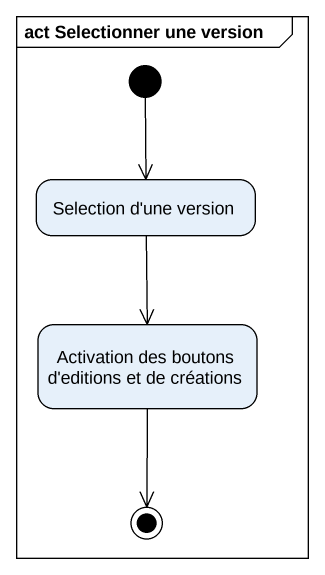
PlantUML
@startuml
mainframe act Selectionner une version
hide empty description
state "Selection d'une version" as Selection_d_une_version
state "Activation des boutons d'editions et de créations" as Activation_des_boutons_d
[*] --> Selection_d_une_version
Selection_d_une_version --> Activation_des_boutons_d
Activation_des_boutons_d --> [*]
@enduml
